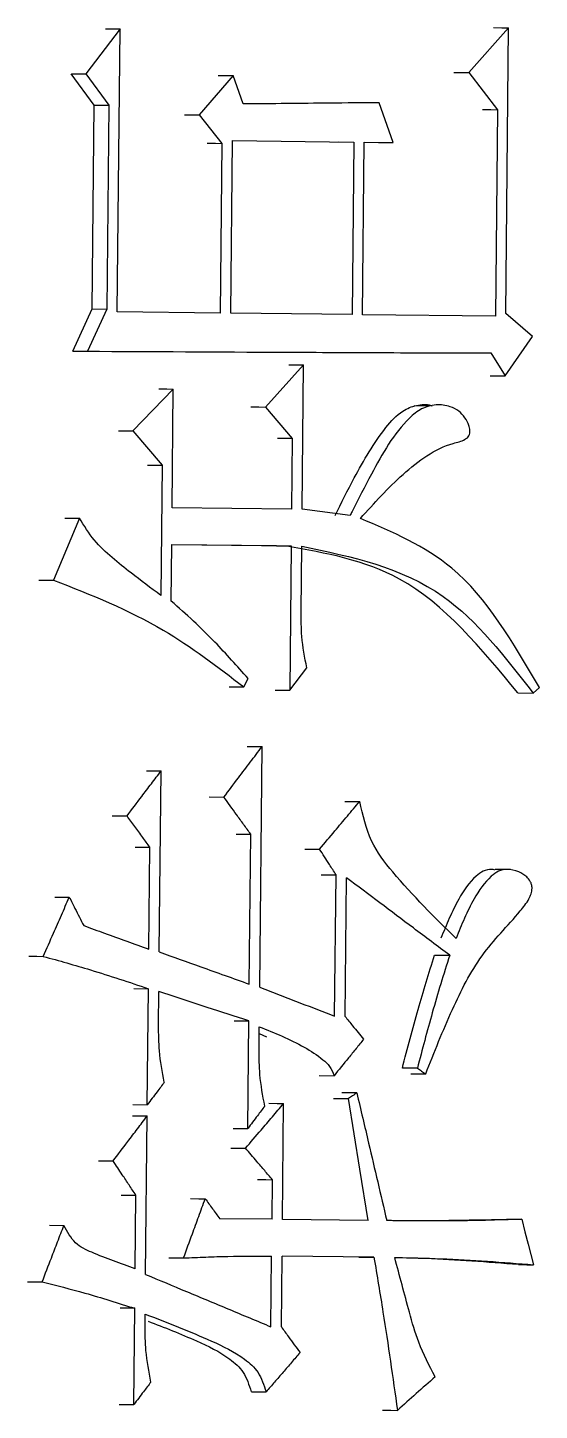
# Model space of a CAD drawing. Header units: millimetres. Extents: x 2454 to 4226, y 715 to 1968.
# Drawn here: x 3245.346 to 3247.107, y 892.668 to 897.425 of the extents above; entities that cross this region are included whole.
import ezdxf

# ---------------------------------------------------------------- set-up
doc = ezdxf.new("R2010")
doc.units = ezdxf.units.MM

msp = doc.modelspace()

# ---------------------------------------------------------------- linework, layer by layer
at = {"color": 7, "linetype": 'Continuous', "lineweight": 25}
for p, q in [((3245.6644, 897.4206), (3245.5467, 897.2662)), ((3245.6547, 896.4471), (3245.6644, 897.4206)), ((3247.0014, 897.4248), (3246.8643, 897.2706)), ((3246.9916, 896.4416), (3247.0014, 897.4248)), ((3245.5751, 897.1585), (3245.4965, 897.2665)), ((3245.5467, 897.2662), (3245.6255, 897.1582)), ((3246.0533, 897.2604), (3245.9365, 897.1254)), ((3246.0884, 897.1626), (3246.0533, 897.2604)), ((3246.8643, 897.2706), (3246.9629, 897.1429)), ((3246.6046, 897.0302), (3246.5558, 897.167)), ((3245.5682, 896.4576), (3245.5751, 897.1585)), ((3245.6255, 897.1582), (3245.6186, 896.4572)), ((3245.9365, 897.1254), (3246.0149, 897.0272)), ((3246.9629, 897.1429), (3246.9559, 896.4323)), ((3246.0149, 897.0272), (3246.0091, 896.4431)), ((3246.0452, 896.4427), (3246.0511, 897.0365)), ((3246.0511, 897.0365), (3246.4684, 897.0317)), ((3246.4171, 897.0321), (3246.4684, 897.0317)), ((3246.4684, 897.0317), (3246.4625, 896.4379)), ((3246.4983, 896.4375), (3246.5042, 897.0313)), ((3246.5042, 897.0313), (3246.6046, 897.0302)), ((3246.5531, 897.0305), (3246.6046, 897.0302)), ((3245.5015, 896.3123), (3245.5682, 896.4576)), ((3245.6186, 896.4572), (3245.5518, 896.312)), ((3245.5682, 896.4576), (3245.6186, 896.4572)), ((3246.0091, 896.4431), (3245.6547, 896.4471)), ((3246.4625, 896.4379), (3246.0452, 896.4427)), ((3246.9559, 896.4323), (3246.4983, 896.4375)), ((3247.0834, 896.3626), (3246.9916, 896.4416)), ((3246.9895, 896.2274), (3247.0834, 896.3626)), ((3246.2955, 896.2646), (3246.1646, 896.12)), ((3246.2906, 895.7681), (3246.2955, 896.2646)), ((3246.9404, 896.3059), (3246.9895, 896.2274)), ((3245.8476, 896.182), (3245.7086, 896.0376)), ((3245.8436, 895.7732), (3245.8476, 896.182)), ((3246.1646, 896.12), (3246.2571, 896.0119)), ((3246.728, 896.1233), (3246.6761, 896.1236)), ((3245.7086, 896.0376), (3245.8088, 895.9196)), ((3246.2571, 896.0119), (3246.2062, 896.0122)), ((3246.2571, 896.0119), (3246.2547, 895.7685)), ((3245.8088, 895.9196), (3245.8044, 895.4718)), ((3245.5243, 895.7378), (3245.435, 895.5247)), ((3245.4745, 895.7382), (3245.5244, 895.7379)), ((3246.2547, 895.7685), (3245.8436, 895.7732)), ((3246.4556, 895.7467), (3246.2906, 895.7681)), ((3245.8404, 895.4519), (3245.8423, 895.6466)), ((3245.8423, 895.6466), (3246.2534, 895.6419)), ((3246.2021, 895.6423), (3245.8423, 895.6464)), ((3246.2025, 895.6423), (3246.2534, 895.6419)), ((3246.2534, 895.6419), (3246.2485, 895.1454)), ((3246.2872, 895.4176), (3246.2894, 895.6415)), ((3245.3852, 895.5249), (3245.435, 895.5246)), ((3246.2485, 895.1454), (3246.3068, 895.2227)), ((3246.0902, 895.157), (3246.1049, 895.186)), ((3246.0395, 895.1573), (3246.0902, 895.157)), ((3246.1976, 895.1458), (3246.2485, 895.1454)), ((3247.033, 895.1362), (3247.0855, 895.1359)), ((3247.0855, 895.1359), (3247.107, 895.1551)), ((3246.1448, 894.1243), (3246.153, 894.9518)), ((3245.7995, 894.2451), (3245.8057, 894.8681)), ((3245.9709, 894.7784), (3246.0215, 894.778)), ((3246.4373, 894.7634), (3246.489, 894.763)), ((3245.6378, 894.714), (3245.6883, 894.7137)), ((3246.1089, 894.1345), (3246.114, 894.6504)), ((3245.7634, 894.2552), (3245.7669, 894.6057)), ((3246.2998, 894.5994), (3246.3509, 894.599)), ((3246.4027, 894.024), (3246.4075, 894.5108)), ((3246.9931, 894.5286), (3246.9548, 894.5288)), ((3247.0072, 894.5285), (3246.9979, 894.5285)), ((3246.4386, 894.0236), (3246.4433, 894.5006)), ((3245.7114, 894.1193), (3245.762, 894.1189)), ((3245.7581, 893.7198), (3245.762, 894.1189)), ((3245.797, 893.992), (3245.7981, 894.1088)), ((3246.104, 893.638), (3246.1076, 894.0079)), ((3246.1427, 893.9101), (3246.1434, 893.988)), ((3246.1432, 893.9651), (3246.1685, 893.9536)), ((3246.6875, 893.8455), (3246.6356, 893.8459)), ((3246.3494, 893.8199), (3246.4006, 893.8195)), ((3246.479, 893.7603), (3246.4277, 893.7606)), ((3245.7079, 893.7201), (3245.7581, 893.7198)), ((3246.2233, 893.3251), (3246.2272, 893.7242)), ((3245.7523, 893.1357), (3245.7577, 893.6809)), ((3246.0532, 893.6383), (3246.104, 893.638)), ((3246.0454, 893.5702), (3246.0961, 893.5699)), ((3245.5898, 893.5267), (3245.6403, 893.5264)), ((3246.1873, 893.3255), (3246.1886, 893.4618)), ((3245.7163, 893.1556), (3245.7188, 893.4087)), ((3246.1873, 893.3255), (3246.0071, 893.3275)), ((3246.5177, 893.3217), (3246.2233, 893.3251)), ((3246.8898, 893.3231), (3246.9938, 893.3257)), ((3245.4214, 893.3048), (3245.4712, 893.3045)), ((3246.1836, 892.9555), (3246.186, 893.1989)), ((3246.2196, 892.9551), (3246.222, 893.1985)), ((3246.5379, 893.1949), (3246.222, 893.1985)), ((3246.4862, 893.1952), (3246.5379, 893.1949)), ((3245.715, 893.0193), (3245.6648, 893.0196)), ((3245.7117, 892.6883), (3245.715, 893.0193)), ((3245.7506, 892.9605), (3245.751, 892.9994)), ((3246.1161, 892.7321), (3246.167, 892.7317)), ((3245.6615, 892.6886), (3245.7117, 892.6883))]:
    msp.add_line(p, q, dxfattribs=at)
at = {"color": 7, "linetype": 'Continuous', "lineweight": 25, "flags": 128}
for points in [[(3245.6143, 897.4209), (3245.6422, 897.4208), (3245.6644, 897.4206)], [(3246.9494, 897.4252), (3246.9783, 897.425), (3247.0014, 897.4248)], [(3245.4969, 897.2665), (3245.5246, 897.2663), (3245.5467, 897.2662)], [(3246.0023, 897.2607), (3246.0309, 897.2606), (3246.0533, 897.2604)], [(3246.8125, 897.271), (3246.8414, 897.2708), (3246.8643, 897.2706)], [(3246.5044, 897.1674), (3246.533, 897.1672), (3246.5558, 897.167)], [(3245.5751, 897.1585), (3245.6033, 897.1583), (3245.6255, 897.1582)], [(3245.886, 897.1258), (3245.9141, 897.1256), (3245.9365, 897.1254)], [(3246.911, 897.1433), (3246.9399, 897.1431), (3246.9629, 897.1429)], [(3245.9644, 897.0275), (3245.9925, 897.0273), (3246.0149, 897.0272)], [(3245.5019, 896.3123), (3245.5297, 896.3121), (3245.5518, 896.312)], [(3246.2446, 896.2649), (3246.273, 896.2647), (3246.2955, 896.2646)], [(3246.9375, 896.2278), (3246.9665, 896.2276), (3246.9895, 896.2274)], [(3245.7973, 896.1824), (3245.8253, 896.1822), (3245.8476, 896.182)], [(3246.1138, 896.1203), (3246.1421, 896.1202), (3246.1646, 896.12)], [(3245.6585, 896.0379), (3245.6864, 896.0377), (3245.7086, 896.0376)], [(3245.7586, 895.9199), (3245.7865, 895.9197), (3245.8088, 895.9196)], [(3246.1022, 894.9521), (3246.1305, 894.9519), (3246.153, 894.9518)], [(3245.7554, 894.8685), (3245.7834, 894.8683), (3245.8057, 894.8681)], [(3246.0633, 894.6508), (3246.0915, 894.6506), (3246.114, 894.6504)], [(3245.7166, 894.606), (3245.7446, 894.6058), (3245.7669, 894.6057)], [(3246.3563, 894.5111), (3246.3848, 894.5109), (3246.4075, 894.5108)], [(3245.4398, 894.4339), (3245.4675, 894.4337), (3245.4896, 894.4336)], [(3245.3507, 894.2305), (3245.3783, 894.2303), (3245.4004, 894.2301)], [(3246.7465, 894.234), (3246.7756, 894.2338), (3246.7985, 894.2337)], [(3246.0569, 894.0082), (3246.0851, 894.0081), (3246.1076, 894.0079)], [(3246.6643, 893.8261), (3246.6871, 893.8259), (3246.7015, 893.8258), (3246.7159, 893.8257)], [(3246.3985, 893.7415), (3246.4274, 893.7413), (3246.4501, 893.7411)], [(3246.5177, 893.3217), (3246.4892, 893.4982), (3246.4697, 893.6197), (3246.4501, 893.7411)], [(3246.1763, 893.7245), (3246.2047, 893.7243), (3246.2272, 893.7242)], [(3245.7075, 893.6812), (3245.7354, 893.681), (3245.7577, 893.6809)], [(3246.1378, 893.4621), (3246.1661, 893.4619), (3246.1886, 893.4618)], [(3245.6686, 893.409), (3245.6966, 893.4088), (3245.7188, 893.4087)], [(3245.9068, 893.3966), (3245.9349, 893.3964), (3245.9573, 893.3962)], [(3246.9938, 893.3257), (3247.0231, 893.3255), (3247.0462, 893.3254)], [(3247.0462, 893.3254), (3247.0574, 893.2826), (3247.0687, 893.2398), (3247.0873, 893.1691)], [(3245.8322, 893.193), (3245.8607, 893.1928), (3245.8831, 893.1926)], [(3247.0351, 893.1695), (3247.0642, 893.1693), (3247.0873, 893.1691)], [(3245.3465, 893.1109), (3245.3745, 893.1107), (3245.3966, 893.1105)], [(3246.5671, 892.6686), (3246.5958, 892.6684), (3246.6186, 892.6682)]]:
    msp.add_lwpolyline(points, dxfattribs=at)
at = {"color": 7, "linetype": 'Continuous', "lineweight": 25}
for points, knots in [([(3246.5558, 897.167), (3246.4989, 897.1665), (3246.3928, 897.1655), (3246.237, 897.164), (3246.138, 897.1631), (3246.0884, 897.1626)], [0, 0, 0, 0, 0.365641, 0.682819, 1, 1, 1, 1]), ([(3245.5518, 896.312), (3245.7773, 896.3108), (3246.1229, 896.3091), (3246.5848, 896.3071), (3246.8219, 896.3063), (3246.9404, 896.3059)], [0, 0, 0, 0, 0.483925, 0.741957, 1, 1, 1, 1]), ([(3246.4041, 895.7471), (3246.4258, 895.7903), (3246.4788, 895.8956), (3246.5515, 896.021), (3246.628, 896.1061), (3246.6838, 896.1279), (3246.7201, 896.1313), (3246.7373, 896.1242), (3246.7387, 896.1236)], [0, 0, 0, 0, 0.2578564, 0.6289382, 0.7826289, 0.8867937, 0.9906489, 1, 1, 1, 1]), ([(3246.4913, 895.7367), (3246.5387, 895.789), (3246.6339, 895.894), (3246.76, 895.9864), (3246.8416, 896.0023), (3246.859, 896.0137), (3246.865, 896.0206), (3246.8682, 896.0298), (3246.8685, 896.0423), (3246.8637, 896.0615), (3246.851, 896.0848), (3246.8292, 896.1081), (3246.7952, 896.1255), (3246.7508, 896.1302), (3246.7011, 896.1172), (3246.6156, 896.0468), (3246.543, 895.9161), (3246.4816, 895.7994), (3246.4579, 895.7513), (3246.4556, 895.7467)], [0, 0, 0, 0, 0.182293, 0.366256, 0.406576, 0.415296, 0.422442, 0.429656, 0.437807, 0.451169, 0.475792, 0.502375, 0.532907, 0.579629, 0.627827, 0.675047, 0.869205, 0.987473, 1, 1, 1, 1]), ([(3245.8044, 895.4718), (3245.7702, 895.4975), (3245.7139, 895.5399), (3245.6363, 895.6011), (3245.5728, 895.6601), (3245.5406, 895.7118), (3245.5244, 895.7379)], [0, 0, 0, 0, 0.336641, 0.555039, 0.775331, 1, 1, 1, 1]), ([(3247.107, 895.1551), (3247.017, 895.3095), (3246.8587, 895.5813), (3246.6022, 895.6897), (3246.4914, 895.7366)], [0, 0, 0, 0, 0.568145, 1, 1, 1, 1]), ([(3247.033, 895.1362), (3246.9066, 895.2899), (3246.6833, 895.5611), (3246.3727, 895.6174), (3246.238, 895.6418)], [0, 0, 0, 0, 0.566538, 1, 1, 1, 1]), ([(3246.2894, 895.6415), (3246.4616, 895.6051), (3246.774, 895.5392), (3246.989, 895.2608), (3247.0855, 895.1359)], [0, 0, 0, 0, 0.55114, 1, 1, 1, 1]), ([(3245.435, 895.5245), (3245.5639, 895.4739), (3245.7954, 895.383), (3245.9997, 895.2264), (3246.0902, 895.157)], [0, 0, 0, 0, 0.556744, 1, 1, 1, 1]), ([(3246.1049, 895.186), (3246.0673, 895.2284), (3246.0065, 895.2968), (3245.9176, 895.3847), (3245.8661, 895.4295), (3245.8404, 895.4519)], [0, 0, 0, 0, 0.448016, 0.723707, 1, 1, 1, 1]), ([(3246.3068, 895.2227), (3246.3, 895.2585), (3246.2878, 895.3227), (3246.2874, 895.3885), (3246.2872, 895.4176)], [0, 0, 0, 0, 0.5587761, 1, 1, 1, 1]), ([(3246.0215, 894.778), (3246.0383, 894.8002), (3246.0686, 894.8402), (3246.1124, 894.8981), (3246.1395, 894.9339), (3246.153, 894.9518)], [0, 0, 0, 0, 0.381889, 0.690944, 1, 1, 1, 1]), ([(3245.6883, 894.7137), (3245.7051, 894.7358), (3245.7331, 894.7726), (3245.7722, 894.8241), (3245.7945, 894.8534), (3245.8057, 894.8681)], [0, 0, 0, 0, 0.429625, 0.714813, 1, 1, 1, 1]), ([(3246.114, 894.6504), (3246.1058, 894.6617), (3246.0896, 894.6842), (3246.0587, 894.7267), (3246.036, 894.758), (3246.0215, 894.778)], [0, 0, 0, 0, 0.264388, 0.528776, 1, 1, 1, 1]), ([(3246.3509, 894.599), (3246.3686, 894.62), (3246.4004, 894.6578), (3246.4464, 894.7125), (3246.4748, 894.7461), (3246.4889, 894.763)], [0, 0, 0, 0, 0.3835146, 0.6917573, 1, 1, 1, 1]), ([(3246.8205, 894.2919), (3246.7464, 894.3648), (3246.6427, 894.4668), (3246.5207, 894.6234), (3246.4996, 894.716), (3246.489, 894.763)], [0, 0, 0, 0, 0.5529293, 0.7735161, 1, 1, 1, 1]), ([(3245.7669, 894.6057), (3245.7587, 894.6169), (3245.7415, 894.6406), (3245.7153, 894.6766), (3245.6973, 894.7013), (3245.6883, 894.7137)], [0, 0, 0, 0, 0.3124585, 0.6562292, 1, 1, 1, 1]), ([(3246.4075, 894.5108), (3246.3999, 894.5226), (3246.3867, 894.5432), (3246.3679, 894.5726), (3246.3566, 894.5902), (3246.3509, 894.599)], [0, 0, 0, 0, 0.401179, 0.700589, 1, 1, 1, 1]), ([(3246.7159, 893.8257), (3246.7454, 893.9002), (3246.8012, 894.0413), (3246.9025, 894.2405), (3247.0094, 894.3456), (3247.0667, 894.4174), (3247.079, 894.4451), (3247.0826, 894.462), (3247.0809, 894.4771), (3247.0748, 894.491), (3247.0606, 894.5076), (3247.0334, 894.5238), (3246.9997, 894.5317), (3246.9663, 894.5248), (3246.9245, 894.4938), (3246.8853, 894.4366), (3246.8487, 894.3618), (3246.8299, 894.3152), (3246.8205, 894.2919)], [0, 0, 0, 0, 0.197756, 0.374581, 0.552504, 0.596786, 0.612003, 0.627356, 0.637545, 0.647706, 0.66463, 0.694342, 0.735222, 0.763483, 0.79167, 0.876246, 0.937865, 1, 1, 1, 1]), ([(3246.9543, 894.527), (3246.9504, 894.528), (3246.9371, 894.5315), (3246.9135, 894.5244), (3246.8718, 894.4941), (3246.8328, 894.4363), (3246.7964, 894.3616), (3246.7778, 894.3154), (3246.7684, 894.2922)], [0, 0, 0, 0, 0.042132, 0.144301, 0.2461776, 0.5548768, 0.7765434, 1, 1, 1, 1]), ([(3246.7985, 894.2337), (3246.7569, 894.2651), (3246.6769, 894.3252), (3246.5585, 894.4142), (3246.4817, 894.4718), (3246.4433, 894.5006)], [0, 0, 0, 0, 0.352543, 0.676271, 1, 1, 1, 1]), ([(3245.4004, 894.2301), (3245.4121, 894.2567), (3245.4328, 894.3039), (3245.4625, 894.3717), (3245.4806, 894.413), (3245.4896, 894.4336)], [0, 0, 0, 0, 0.391545, 0.695772, 1, 1, 1, 1]), ([(3245.4896, 894.4336), (3245.4961, 894.4208), (3245.5077, 894.3981), (3245.5243, 894.3655), (3245.5344, 894.3456), (3245.5395, 894.3357)], [0, 0, 0, 0, 0.391182, 0.695591, 1, 1, 1, 1]), ([(3245.5395, 894.3357), (3245.5633, 894.3271), (3245.6126, 894.3094), (3245.6872, 894.2826), (3245.738, 894.2644), (3245.7634, 894.2552)], [0, 0, 0, 0, 0.318767, 0.659383, 1, 1, 1, 1]), ([(3245.4004, 894.2301), (3245.4545, 894.215), (3245.5423, 894.1905), (3245.6625, 894.1521), (3245.7289, 894.13), (3245.762, 894.1189)], [0, 0, 0, 0, 0.445487, 0.722723, 1, 1, 1, 1]), ([(3245.7995, 894.2451), (3245.847, 894.2281), (3245.9224, 894.2012), (3246.0255, 894.1643), (3246.0811, 894.1444), (3246.1089, 894.1345)], [0, 0, 0, 0, 0.459922, 0.729961, 1, 1, 1, 1]), ([(3246.6356, 893.8459), (3246.6532, 893.9134), (3246.6791, 894.0124), (3246.7172, 894.1414), (3246.7367, 894.2032), (3246.7465, 894.234)], [0, 0, 0, 0, 0.516943, 0.75842, 1, 1, 1, 1]), ([(3246.7985, 894.2337), (3246.7882, 894.201), (3246.7674, 894.1355), (3246.7296, 894.0065), (3246.7042, 893.9093), (3246.6875, 893.8455)], [0, 0, 0, 0, 0.255869, 0.511759, 1, 1, 1, 1]), ([(3246.1448, 894.1243), (3246.1683, 894.1152), (3246.2153, 894.0969), (3246.3012, 894.0635), (3246.3637, 894.0392), (3246.4027, 894.024)], [0, 0, 0, 0, 0.2728523, 0.5457045, 1, 1, 1, 1]), ([(3246.1076, 894.0079), (3246.0599, 894.0235), (3245.9846, 894.0481), (3245.8814, 894.0817), (3245.8259, 894.0998), (3245.7981, 894.1088)], [0, 0, 0, 0, 0.46294, 0.731469, 1, 1, 1, 1]), ([(3245.8167, 893.797), (3245.8099, 893.8329), (3245.7977, 893.8971), (3245.7972, 893.9629), (3245.797, 893.992)], [0, 0, 0, 0, 0.558776, 1, 1, 1, 1]), ([(3246.1434, 893.988), (3246.196, 893.9669), (3246.272, 893.9363), (3246.3506, 893.8853), (3246.3873, 893.8529), (3246.3961, 893.8307), (3246.4006, 893.8196)], [0, 0, 0, 0, 0.553755, 0.799961, 0.898881, 1, 1, 1, 1]), ([(3246.4386, 894.0236), (3246.4472, 894.013), (3246.4621, 893.9945), (3246.4834, 893.9683), (3246.496, 893.9528), (3246.5023, 893.945)], [0, 0, 0, 0, 0.406188, 0.703094, 1, 1, 1, 1]), ([(3246.5023, 893.945), (3246.4937, 893.9343), (3246.4764, 893.913), (3246.4425, 893.8711), (3246.4172, 893.84), (3246.4006, 893.8196)], [0, 0, 0, 0, 0.2553808, 0.5107615, 1, 1, 1, 1]), ([(3246.1624, 893.7152), (3246.1555, 893.7511), (3246.1434, 893.8152), (3246.1429, 893.8811), (3246.1427, 893.9101)], [0, 0, 0, 0, 0.558776, 1, 1, 1, 1]), ([(3246.6875, 893.8455), (3246.6922, 893.8422), (3246.7017, 893.8356), (3246.7112, 893.829), (3246.7159, 893.8257)], [0, 0, 0, 0, 0.500144, 1, 1, 1, 1]), ([(3245.8167, 893.797), (3245.8083, 893.786), (3245.7944, 893.7676), (3245.7748, 893.7418), (3245.7637, 893.7271), (3245.7581, 893.7198)], [0, 0, 0, 0, 0.429625, 0.714813, 1, 1, 1, 1]), ([(3246.479, 893.7603), (3246.4925, 893.7026), (3246.5165, 893.6006), (3246.5509, 893.4542), (3246.5717, 893.3654), (3246.5821, 893.321)], [0, 0, 0, 0, 0.393566, 0.696783, 1, 1, 1, 1]), ([(3246.0961, 893.5699), (3246.1138, 893.5908), (3246.1446, 893.627), (3246.1883, 893.6784), (3246.2143, 893.7089), (3246.2272, 893.7242)], [0, 0, 0, 0, 0.406184, 0.703092, 1, 1, 1, 1]), ([(3246.1624, 893.7152), (3246.154, 893.7041), (3246.1401, 893.6857), (3246.1206, 893.66), (3246.1095, 893.6453), (3246.104, 893.638)], [0, 0, 0, 0, 0.4296251, 0.7148126, 1, 1, 1, 1]), ([(3245.6403, 893.5264), (3245.6571, 893.5485), (3245.6851, 893.5853), (3245.7242, 893.6368), (3245.7466, 893.6662), (3245.7577, 893.6809)], [0, 0, 0, 0, 0.4296253, 0.7148125, 1, 1, 1, 1]), ([(3246.1886, 893.4618), (3246.1798, 893.4721), (3246.162, 893.4929), (3246.1311, 893.5289), (3246.1092, 893.5546), (3246.0961, 893.5699)], [0, 0, 0, 0, 0.287964, 0.575929, 1, 1, 1, 1]), ([(3245.7188, 893.4087), (3245.711, 893.4203), (3245.6955, 893.4437), (3245.6693, 893.4829), (3245.6509, 893.5105), (3245.6403, 893.5264)], [0, 0, 0, 0, 0.2972291, 0.5944583, 1, 1, 1, 1]), ([(3245.8831, 893.1926), (3245.8931, 893.2201), (3245.9105, 893.2678), (3245.9352, 893.3356), (3245.9499, 893.376), (3245.9573, 893.3962)], [0, 0, 0, 0, 0.404672, 0.702336, 1, 1, 1, 1]), ([(3245.9573, 893.3962), (3245.9615, 893.3905), (3245.9698, 893.3791), (3245.9822, 893.3619), (3245.9947, 893.3447), (3246.003, 893.3332), (3246.0071, 893.3275)], [0, 0, 0, 0, 0.2500001, 0.5000002, 0.7500003, 1, 1, 1, 1]), ([(3247.0462, 893.3254), (3246.9633, 893.3229), (3246.8447, 893.3192), (3246.6899, 893.3199), (3246.618, 893.3206), (3246.5821, 893.321)], [0, 0, 0, 0, 0.536936, 0.768461, 1, 1, 1, 1]), ([(3246.8902, 893.3225), (3246.8863, 893.3224), (3246.8598, 893.3218), (3246.7495, 893.3201), (3246.6624, 893.3204), (3246.6161, 893.3207), (3246.5979, 893.3208), (3246.5922, 893.3208), (3246.5899, 893.3209), (3246.5903, 893.3209), (3246.5903, 893.3209)], [0, 0, 0, 0, 0.076142, 0.51689, 0.782358, 0.915523, 0.951125, 0.984533, 0.998805, 1, 1, 1, 1]), ([(3245.3966, 893.1105), (3245.4071, 893.1378), (3245.4247, 893.1837), (3245.4496, 893.2483), (3245.464, 893.2857), (3245.4712, 893.3044)], [0, 0, 0, 0, 0.421517, 0.710758, 1, 1, 1, 1]), ([(3245.7163, 893.1556), (3245.6668, 893.173), (3245.5977, 893.1973), (3245.5067, 893.2389), (3245.4832, 893.2824), (3245.4712, 893.3044)], [0, 0, 0, 0, 0.554439, 0.774188, 1, 1, 1, 1]), ([(3245.8831, 893.1926), (3245.9085, 893.1937), (3245.9593, 893.1959), (3246.0604, 893.1989), (3246.1359, 893.1989), (3246.186, 893.1989)], [0, 0, 0, 0, 0.251386, 0.502777, 1, 1, 1, 1]), ([(3246.5379, 893.1949), (3246.5485, 893.132), (3246.5684, 893.0131), (3246.595, 892.8374), (3246.6107, 892.7246), (3246.6186, 892.6682)], [0, 0, 0, 0, 0.359316, 0.679629, 1, 1, 1, 1]), ([(3246.6095, 893.1941), (3246.6627, 893.193), (3246.7692, 893.1909), (3246.9284, 893.1817), (3247.0344, 893.1733), (3247.0873, 893.1691)], [0, 0, 0, 0, 0.332594, 0.666236, 1, 1, 1, 1]), ([(3246.7483, 892.7834), (3246.7281, 892.8221), (3246.6915, 892.8921), (3246.652, 893.0334), (3246.6261, 893.1313), (3246.6095, 893.1941)], [0, 0, 0, 0, 0.307961, 0.555794, 1, 1, 1, 1]), ([(3247.0348, 893.1695), (3246.9815, 893.1737), (3246.8757, 893.182), (3246.7339, 893.1905), (3246.6454, 893.1923), (3246.6098, 893.1931)], [0, 0, 0, 0, 0.377469, 0.74969, 1, 1, 1, 1]), ([(3245.7523, 893.1357), (3245.7991, 893.1162), (3245.8946, 893.0764), (3246.0384, 893.0163), (3246.1352, 892.9758), (3246.1836, 892.9555)], [0, 0, 0, 0, 0.325075, 0.662537, 1, 1, 1, 1]), ([(3245.3966, 893.1105), (3245.4456, 893.098), (3245.5236, 893.0782), (3245.6294, 893.0462), (3245.6864, 893.0283), (3245.715, 893.0193)], [0, 0, 0, 0, 0.458838, 0.729395, 1, 1, 1, 1]), ([(3245.751, 892.9994), (3245.8274, 892.9698), (3245.9438, 892.9246), (3246.0752, 892.8618), (3246.1441, 892.8017), (3246.1593, 892.7554), (3246.167, 892.7318)], [0, 0, 0, 0, 0.493129, 0.751357, 0.873656, 1, 1, 1, 1]), ([(3245.7704, 892.7655), (3245.7635, 892.8014), (3245.7513, 892.8656), (3245.7508, 892.9314), (3245.7506, 892.9605)], [0, 0, 0, 0, 0.558776, 1, 1, 1, 1]), ([(3245.7608, 892.9751), (3245.8168, 892.9533), (3245.9127, 892.9158), (3246.0241, 892.8621), (3246.0929, 892.8021), (3246.1081, 892.7557), (3246.1158, 892.7321)], [0, 0, 0, 0, 0.416634, 0.713746, 0.854506, 1, 1, 1, 1]), ([(3246.2196, 892.9551), (3246.2277, 892.9439), (3246.2424, 892.9235), (3246.2637, 892.8941), (3246.2769, 892.8759), (3246.2835, 892.8668)], [0, 0, 0, 0, 0.381894, 0.690947, 1, 1, 1, 1]), ([(3246.2835, 892.8668), (3246.2738, 892.8555), (3246.2544, 892.833), (3246.2252, 892.7993), (3246.1961, 892.7655), (3246.1767, 892.743), (3246.167, 892.7318)], [0, 0, 0, 0, 0.25, 0.5, 0.75, 1, 1, 1, 1]), ([(3245.7704, 892.7655), (3245.762, 892.7545), (3245.748, 892.7361), (3245.7284, 892.7103), (3245.7173, 892.6956), (3245.7117, 892.6883)], [0, 0, 0, 0, 0.4296251, 0.7148125, 1, 1, 1, 1]), ([(3246.7483, 892.7834), (3246.7267, 892.7642), (3246.6835, 892.7258), (3246.6403, 892.6874), (3246.6186, 892.6682)], [0, 0, 0, 0, 0.4996362, 1, 1, 1, 1])]:
    msp.add_open_spline(points, degree=3, knots=knots, dxfattribs=at)
msp.add_open_spline([(3246.479, 893.7603), (3246.4742, 893.7571), (3246.4645, 893.7507), (3246.4549, 893.7443), (3246.4501, 893.7411)], degree=3, dxfattribs=at)

doc.saveas('drawing.dxf')
